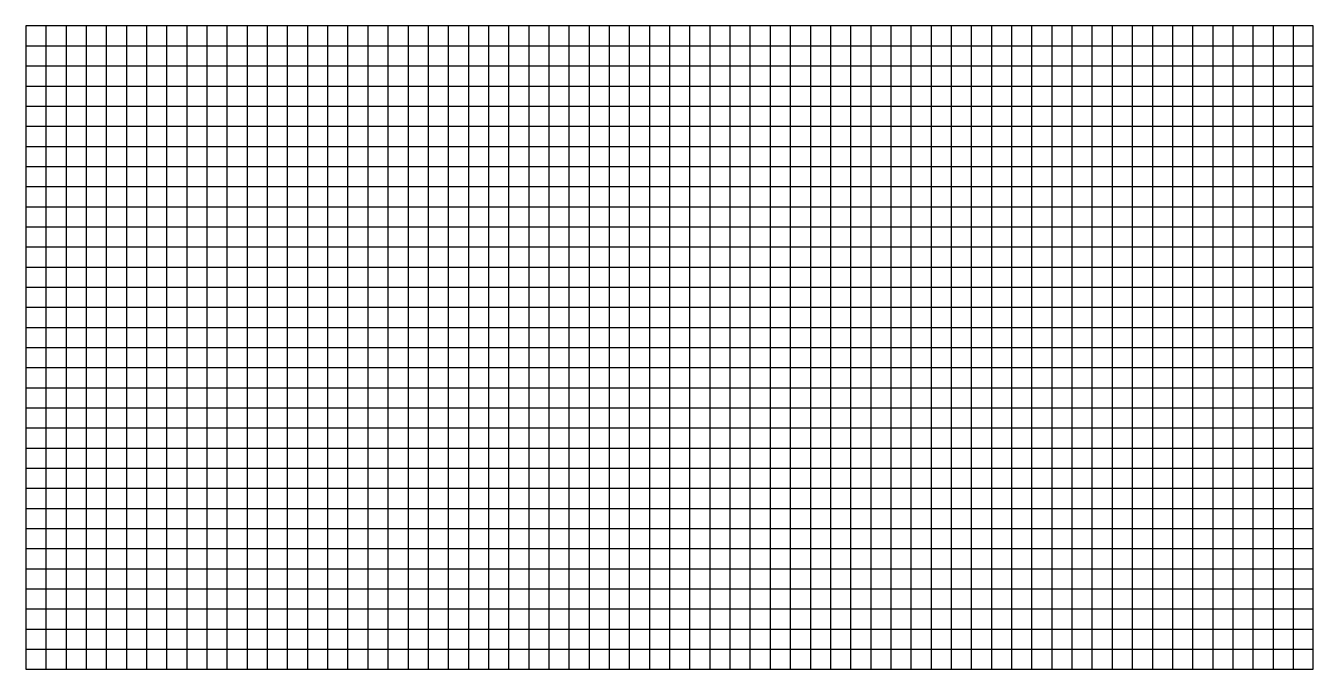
# Model space of a CAD drawing. Header units: millimetres. Extents: x -352 to -160, y 42 to 138.
import ezdxf

# ---------------------------------------------------------------- set-up
doc = ezdxf.new("R2010")
doc.units = ezdxf.units.MM
doc.layers.add('默认值', color=7, linetype='Continuous', true_color=0x000000)

msp = doc.modelspace()

# ---------------------------------------------------------------- linework, layer by layer
at = {"layer": '默认值'}
msp.add_lwpolyline([(-351.74, 41.7), (-159.74, 41.7), (-159.74, 137.7), (-351.74, 137.7)], close=True, dxfattribs=at)
for points in [[(-348.74, 137.7), (-348.74, 41.7)], [(-345.74, 137.7), (-345.74, 41.7)], [(-342.74, 137.7), (-342.74, 41.7)], [(-339.74, 137.7), (-339.74, 41.7)], [(-336.74, 137.7), (-336.74, 41.7)], [(-333.74, 137.7), (-333.74, 41.7)], [(-330.74, 137.7), (-330.74, 41.7)], [(-327.74, 137.7), (-327.74, 41.7)], [(-324.74, 137.7), (-324.74, 41.7)], [(-321.74, 137.7), (-321.74, 41.7)], [(-318.74, 137.7), (-318.74, 41.7)], [(-315.74, 137.7), (-315.74, 41.7)], [(-312.74, 137.7), (-312.74, 41.7)], [(-309.74, 137.7), (-309.74, 41.7)], [(-306.74, 137.7), (-306.74, 41.7)], [(-303.74, 137.7), (-303.74, 41.7)], [(-300.74, 137.7), (-300.74, 41.7)], [(-297.74, 137.7), (-297.74, 41.7)], [(-294.74, 137.7), (-294.74, 41.7)], [(-291.74, 137.7), (-291.74, 41.7)], [(-288.74, 137.7), (-288.74, 41.7)], [(-285.74, 137.7), (-285.74, 41.7)], [(-282.74, 137.7), (-282.74, 41.7)], [(-279.74, 137.7), (-279.74, 41.7)], [(-276.74, 137.7), (-276.74, 41.7)], [(-273.74, 137.7), (-273.74, 41.7)], [(-270.74, 137.7), (-270.74, 41.7)], [(-267.74, 137.7), (-267.74, 41.7)], [(-264.74, 137.7), (-264.74, 41.7)], [(-261.74, 137.7), (-261.74, 41.7)], [(-258.74, 137.7), (-258.74, 41.7)], [(-255.74, 137.7), (-255.74, 41.7)], [(-252.74, 137.7), (-252.74, 41.7)], [(-249.74, 137.7), (-249.74, 41.7)], [(-246.74, 137.7), (-246.74, 41.7)], [(-243.74, 137.7), (-243.74, 41.7)], [(-240.74, 137.7), (-240.74, 41.7)], [(-237.74, 137.7), (-237.74, 41.7)], [(-234.74, 137.7), (-234.74, 41.7)], [(-231.74, 137.7), (-231.74, 41.7)], [(-228.74, 137.7), (-228.74, 41.7)], [(-225.74, 137.7), (-225.74, 41.7)], [(-222.74, 137.7), (-222.74, 41.7)], [(-219.74, 137.7), (-219.74, 41.7)], [(-216.74, 137.7), (-216.74, 41.7)], [(-213.74, 137.7), (-213.74, 41.7)], [(-210.74, 137.7), (-210.74, 41.7)], [(-207.74, 137.7), (-207.74, 41.7)], [(-204.74, 137.7), (-204.74, 41.7)], [(-201.74, 137.7), (-201.74, 41.7)], [(-198.74, 137.7), (-198.74, 41.7)], [(-195.74, 137.7), (-195.74, 41.7)], [(-192.74, 137.7), (-192.74, 41.7)], [(-189.74, 137.7), (-189.74, 41.7)], [(-186.74, 137.7), (-186.74, 41.7)], [(-183.74, 137.7), (-183.74, 41.7)], [(-180.74, 137.7), (-180.74, 41.7)], [(-177.74, 137.7), (-177.74, 41.7)], [(-174.74, 137.7), (-174.74, 41.7)], [(-171.74, 137.7), (-171.74, 41.7)], [(-168.74, 137.7), (-168.74, 41.7)], [(-165.74, 137.7), (-165.74, 41.7)], [(-162.74, 137.7), (-162.74, 41.7)], [(-351.74, 134.7), (-159.74, 134.7)], [(-351.74, 131.7), (-159.74, 131.7)], [(-351.74, 128.7), (-159.74, 128.7)], [(-351.74, 125.7), (-159.74, 125.7)], [(-351.74, 122.7), (-159.74, 122.7)], [(-351.74, 119.7), (-159.74, 119.7)], [(-351.74, 116.7), (-159.74, 116.7)], [(-351.74, 113.7), (-159.74, 113.7)], [(-351.74, 110.7), (-159.74, 110.7)], [(-351.74, 107.7), (-159.74, 107.7)], [(-351.74, 104.7), (-159.74, 104.7)], [(-351.74, 101.7), (-159.74, 101.7)], [(-351.74, 98.7), (-159.74, 98.7)], [(-351.74, 95.7), (-159.74, 95.7)], [(-351.74, 92.7), (-159.74, 92.7)], [(-351.74, 89.7), (-159.74, 89.7)], [(-351.74, 86.7), (-159.74, 86.7)], [(-351.74, 83.7), (-159.74, 83.7)], [(-351.74, 80.7), (-159.74, 80.7)], [(-351.74, 77.7), (-159.74, 77.7)], [(-351.74, 74.7), (-159.74, 74.7)], [(-351.74, 71.7), (-159.74, 71.7)], [(-351.74, 68.7), (-159.74, 68.7)], [(-351.74, 65.7), (-159.74, 65.7)], [(-351.74, 62.7), (-159.74, 62.7)], [(-351.74, 59.7), (-159.74, 59.7)], [(-351.74, 56.7), (-159.74, 56.7)], [(-351.74, 53.7), (-159.74, 53.7)], [(-351.74, 50.7), (-159.74, 50.7)], [(-351.74, 47.7), (-159.74, 47.7)], [(-351.74, 44.7), (-159.74, 44.7)]]:
    msp.add_lwpolyline(points, dxfattribs=at)

doc.saveas('drawing.dxf')
